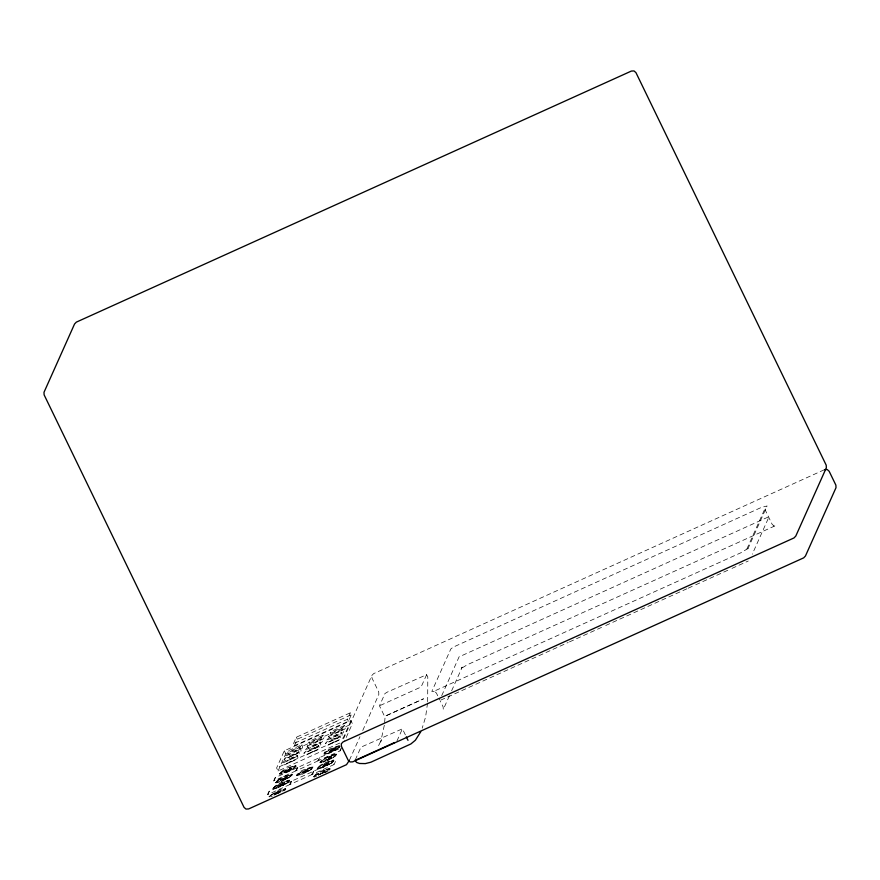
<?xml version="1.0" encoding="UTF-8"?>
<svg xmlns="http://www.w3.org/2000/svg" width="880" height="880" viewBox="0 0 880 880"><rect width="100%" height="100%" fill="white"/><g stroke="black" fill="none" stroke-linecap="round" stroke-linejoin="round"><path stroke-width="0.66" stroke-dasharray="4.4 3.3" d="M427.669 701.701L427.79 677.094L426.624 674.685L387.255 692.12L384.967 693.528L379.467 705.815L385.055 717.332L384.494 723.998M427.537 703.065L425.612 716.925L422.213 728.145M384.329 725.263L380.655 742.005L381.777 739.09L377.575 747.692M339.768 743.061L278.058 770.979L276.606 767.987L284.295 750.805L350.944 720.654L352.396 723.646L344.707 740.828M267.41 794.772L268.917 791.417L335.566 761.277L334.059 764.632M273.548 781.066L275.044 777.722L341.132 747.89L339.713 751.069L318.571 760.628L319.99 757.46M278.058 770.979L285.747 753.797L352.396 723.646M269.39 791.274L267.971 794.453L289.212 784.839L290.642 781.66M275.528 777.568L274.109 780.747L295.35 771.133L296.769 767.965M282.579 762.806L284.46 760.892L297.33 755.271L297.935 757.856L297.275 759.033L285.34 764.533C283.723 765.897 281.204 762.146 284.152 762.388L295.9 757.031L297.352 755.337M285.725 755.788L287.606 753.863L300.476 748.253L301.081 750.827L300.421 752.015L288.475 757.515C286.891 758.747 284.339 755.15 287.298 755.359L301.983 748.495L302.654 747.318L302.038 744.733L289.63 750.134C286.462 750.2 287.309 755.436 290.048 754.006M293.458 743.688L296.351 737.209L350.339 712.789L351.307 714.791L348.414 721.259L294.426 745.679L293.458 743.688L347.446 719.268L350.339 712.789M294.426 745.679L297.319 739.211L351.307 714.791M273.966 795.036C281.127 790.977 272.393 797.104 274.241 794.431L276.991 792.979L275.396 794.376L275.66 793.793M277.706 786.676C285.054 782.452 276.133 788.755 277.981 786.06L280.775 784.707M280.412 780.637C287.639 776.743 278.795 782.617 280.687 780.021L283.426 778.569L281.842 779.977L282.106 779.394M284.251 772.046C291.599 767.822 282.678 774.125 284.526 771.43L287.32 770.077M274.01 795.135L274.285 794.519M277.761 786.775L277.981 786.06M280.456 780.736L280.687 780.021M284.306 772.134L284.526 771.43M279.4 785.433L279.136 786.016L280.72 784.839M285.945 770.792L285.692 771.386L287.265 770.209M290.675 761.739L290.939 761.145M292.512 757.636L292.248 758.219L293.557 757.625L290.862 758.978L293.821 757.042M293.821 754.71L294.074 754.127M295.383 751.201L295.647 750.618M277.728 792.462L280.412 791.406M281.457 784.388L284.691 783.068L281.028 785.334L283.107 783.64M286.858 777.007C279.136 781.055 289.355 774.763 287.045 777.799L283.734 779.295L285.813 777.601M288.002 769.758L291.236 768.438L287.584 770.704L289.652 769.01M291.984 761.145L289.289 762.487L292.248 760.551M295.053 754.281L292.435 755.469L295.394 753.533M296.626 750.772L293.997 751.96L296.956 750.024M277.651 792.627L280.94 791.428L280.346 791.274M284.691 783.068L281.391 784.256M287.386 777.029L286.792 776.875M291.236 768.438L287.936 769.626M280.533 792.066L280.885 791.296M280.973 785.202L284.625 782.936M283.668 779.163L287.32 776.897M287.518 770.572L291.17 768.306M280.599 792.198L280.94 791.428M298.914 751.828L297.033 753.742L284.152 759.297L286.033 757.383L298.903 751.762L299.508 754.336L298.045 755.975L286.044 761.354L284.163 759.363M300.487 748.319L298.155 750.453M302.06 744.81L300.179 746.724L287.441 752.345M289.696 784.696L291.203 781.341M295.834 770.99L297.33 767.635M305.503 749.639L307.395 747.714L320.254 742.104L320.87 744.678L320.199 745.866L308.264 751.366C306.669 752.598 304.128 749.001 307.076 749.21L318.824 743.864L320.276 742.17M311.41 744.337C308.66 745.767 307.824 740.542 310.992 740.476L323.4 735.075L324.005 737.66L323.345 738.837L307.098 746.185L308.528 744.436L321.695 738.584L322.432 741.169L321.772 742.346L308.968 748.187L307.098 746.185M291.676 781.198L290.257 784.366L311.399 774.807L312.818 771.628M297.814 767.492L296.384 770.671L317.526 761.101L318.945 757.922M301.4 773.366C308.627 769.472 299.772 775.346 301.675 772.75L304.458 771.397M312.037 752.07L312.29 751.487M313.863 747.978L313.599 748.561L314.919 747.967L312.213 749.32L315.172 747.384M315.172 745.052L315.436 744.469M316.745 741.532L317.009 740.949M304.403 771.529L302.786 772.618M313.346 751.476L310.651 752.829L313.61 750.893M316.415 744.623L313.786 745.811L316.745 743.875M317.988 741.103L315.359 742.291L318.318 740.355M307.835 769.736L305.074 770.957L308.308 769.626L308.033 770.528L304.722 772.024L306.735 770.209L306.405 770.946M308.308 769.626L307.78 769.604M318.703 745.679L316.822 747.593L303.93 753.148L305.822 751.234L318.692 745.613L319.297 748.187L317.834 749.826L305.833 755.205L303.952 753.214M321.849 738.661L319.506 740.784M323.422 735.141L321.53 737.066L308.671 742.676M326.865 739.97L328.746 738.056L341.616 732.435L342.221 735.02L341.561 736.197L329.626 741.708C328.009 743.061 325.49 739.31 328.438 739.552L340.186 734.195L341.638 732.512M332.761 734.679C330.022 736.109 329.186 730.873 332.343 730.818L344.762 725.417L345.367 727.991L344.707 729.179L328.449 736.527L329.879 734.767L343.057 728.915L343.794 731.511L343.134 732.688L330.33 738.518L328.449 736.527M311.883 774.664L313.379 771.309M318.01 760.958L319.506 757.603M313.863 771.155L312.444 774.334L333.575 764.775L335.005 761.596M321.057 773.861L318.428 775.049L321.398 772.882L319.77 774.191M322.168 766.678L324.797 765.49L322.168 766.678L325.138 764.522L323.554 765.93M327.492 759.451L324.874 760.639L327.844 758.483L326.216 759.792M328.713 752.048L331.342 750.86L328.713 752.048L331.683 749.892L330.055 751.201M333.388 742.412L333.652 741.829M335.225 738.32L334.961 738.903L336.27 738.309L333.575 739.662L336.534 737.726M336.534 735.383L336.798 734.8M338.107 731.874L338.36 731.291M334.697 741.818L332.002 743.171L334.961 741.235M337.766 734.954L335.148 736.142L338.107 734.206M339.339 731.445L336.721 732.633L339.68 730.697M324.764 771.177L322.069 772.53L325.292 771.21L325.017 772.112L321.794 773.399M328.504 762.817L325.809 764.17L329.032 762.839L328.757 763.752L325.446 765.248L327.459 763.422L327.129 764.159M331.199 756.778L328.504 758.131L331.738 756.8L331.452 757.713L328.152 759.209L330.165 757.383L329.835 758.12M335.049 748.187L332.354 749.54L335.577 748.209L335.302 749.111L331.991 750.607L334.004 748.792L333.674 749.529M340.065 736.021L338.173 737.935L325.292 743.49L327.173 741.565L340.043 735.955L340.648 738.529L339.196 740.168L327.184 745.547L325.314 743.556M343.2 728.992L340.868 731.126M344.773 725.483L342.892 727.397L330.022 733.018M350.944 720.654L343.255 737.847L276.606 767.987M343.53 738.815L371.855 675.488L373.648 673.618L824.56 469.645M340.186 750.926L341.693 747.571M349.404 760.298L359.953 736.714M362.736 730.499L378.84 694.496L378.73 691.966L371.965 678.018L371.855 675.488M355.256 759.957L360.756 747.648L363.055 746.24L402.413 728.805L405.768 735.724M396.902 741.114L402.413 728.805M426.624 674.685L421.124 686.972L379.467 705.815M441.705 695.695L459.074 656.876L769.087 516.637L752.279 554.202M449.405 695.783L443.267 709.511L443.157 706.981L440.341 701.173M451.638 690.789L462.253 667.073L460.46 668.943L467.335 664.73L775.335 525.723L773.201 525.91L774.092 526.009L772.156 524.315L765.391 510.356L765.281 507.837L746.306 550.264L748.088 548.394L767.074 505.956L761.442 507.386L453.079 647.207L450.802 649.022L431.827 691.46L435.358 691.438L434.456 691.328L436.392 693.033L439.78 700.007M276.408 781.781L276.001 782.705L276.606 782.771M295.295 767.118L295.713 766.194L293.997 766.337M291.456 775.72L291.874 774.796L286.781 776.094M324.676 753.093L323.928 754.182L325.974 753.885M312.444 768.449L312.851 767.525L311.146 767.657M318.12 767.734L317.383 768.823L319.429 768.515M314.38 776.094L313.973 777.018L314.578 777.084M333.168 761.662L333.586 760.738L332.97 760.672M329.428 770.022L329.846 769.098L329.23 769.032M329.736 769.901L329.923 768.438C324.5 769.626 315.678 772.2 313.643 777.183L314.281 777.249M279.95 773.311L284.471 770.418M281.248 772.398L279.521 774.279L286.979 771.936M277.409 780.989L275.671 782.87L277.717 782.573M294.305 767.91L296.109 766.381L295.801 765.534C290.367 766.722 281.556 769.296 279.521 774.279M273.405 787.952L277.926 785.048M274.703 787.028L272.965 788.909L276.54 788.139M290.466 776.512L292.27 774.983L291.951 774.125C286.528 775.313 277.706 777.887 275.671 782.87M269.973 796.18L270.963 795.388M297.088 774.642L305.756 769.626M287.76 782.551L289.168 780.835L285.923 781.429M324.357 753.225L327.096 751.366M284.02 790.911L285.824 789.382L285.516 788.535C282.348 786.17 259.71 802.868 272.404 794.453M339.779 746.405C317.922 760.595 319.671 750.475 340.219 745.448M321.816 760.903L320.419 762.619L322.124 762.476M338.723 747.824L339.713 747.032M340.021 746.9L337.282 748.77M317.812 767.855L319.121 766.942M332.178 762.454L333.982 760.925L333.663 760.078C328.24 761.266 319.418 763.84 317.383 768.823M748.088 548.394L741.213 552.618L433.213 691.614M292.875 768.856L294.58 767.822M277.134 781.088L282.634 777.964M325.391 752.4L328.889 750.332M290.73 776.413L287.243 778.481M323.257 759.957L320.089 762.784L325.512 761.321M311.718 769.142L306.218 772.266M333.443 757.361L336.347 755.04L335.676 754.633M318.846 767.03L320.551 765.996M282.557 791.307L285.516 788.535M330.737 763.4L332.442 762.366M315.106 775.39L320.606 772.277M328.438 770.814L325.215 772.794M282.48 771.507L290.741 767.382M291.093 769.89L293.084 768.801M278.63 780.098L284.768 776.886M337.491 748.715L333.498 750.849M289.234 777.403L280.973 781.517M275.935 786.137L279.928 784.003M323.048 760.012L325.039 758.923M286.539 783.442L280.401 786.643M308.231 771.21L312.752 768.317L312.939 766.865C307.516 768.042 298.694 770.616 296.659 775.599L302.082 774.136M331.661 758.395L336.182 755.502L336.369 754.039C330.946 755.216 322.124 757.801 320.089 762.784M320.342 766.051L322.333 764.962M272.184 794.497L274.186 793.419M330.946 763.345L322.685 767.47M318.593 773.322L313.643 777.183M325.116 772.288L329.923 768.438M289.08 770.946L291.225 769.879M328.746 750.343L338.668 746.086M335.643 749.793L331.364 751.927M324.907 758.934L327.052 757.867M331.793 758.384L323.466 762.157M282.535 785.576L289.069 781.627L289.256 780.164C283.822 781.352 275 783.926 272.965 788.909M322.201 764.973L324.346 763.906M326.997 765.512L329.098 764.423M274.043 793.43L276.188 792.363M289.135 770.979L282.898 773.652M326.997 757.834L331.309 755.887M285.285 779.57L279.048 782.243M327.514 760.518L329.703 759.473M279.884 783.97L282.062 782.925M306.273 772.299L301.961 774.246M324.291 763.873L332.123 760.716M276.144 792.33L285.758 789.03M320.551 772.244L324.863 770.286M440.715 700.139L568.216 642.466M569.47 641.894L604.472 626.065M605.726 625.493L686.972 588.742M688.226 588.181L694.474 585.354M695.728 584.782L730.73 568.953M731.984 568.381L748.231 561.033M334.961 748.649L335.643 748.341M331.122 757.24L331.738 756.8M327.569 759.297L324.874 760.639M304.656 771.892L308.033 770.528M328.416 763.29L329.032 762.839M324.676 771.65L325.292 771.21M277.233 793.562L279.433 792.572M321.123 773.696L318.428 775.049M277.288 793.694L279.499 792.704M332.992 748.275L339.823 745.866M329.23 752.829L331.397 751.85M329.142 756.877L333.234 755.161M284.735 776.963L292.193 774.631M282.029 783.002L284.196 782.023M324.852 766.48L320.76 768.196M278.278 787.556L280.434 786.577M327.305 753.555L329.351 752.719M290.62 767.492L292.666 766.656M309.804 767.987L301.609 771.738L296.659 775.599M307.758 768.823L313.181 767.36M328.493 762.036L333.905 760.573M284.075 782.133L289.498 780.67M276.342 788.282L278.388 787.446M324.753 770.396L326.788 769.571M280.335 790.493L285.494 789.536M325.71 754.039L327.503 753.423M292.468 766.799L296.043 766.029M333.036 755.304L334.829 754.677M319.165 768.68L320.958 768.053M300.234 774.829L296.923 775.104M277.453 782.727L279.246 782.1M326.601 769.703L328.383 769.076M315.183 776.545L316.778 776.05M270.776 796.631L272.36 796.147M334.576 754.842L336.611 754.534M281.556 773.971L279.774 773.773M328.13 769.241L330.165 768.944M275.011 788.612L273.229 788.403M339.526 746.042L340.131 746.108M324.863 754.094L324.192 753.687M319.847 762.278C325.677 761.266 332.618 758.439 336.369 754.039M317.141 768.317C322.971 767.305 329.923 764.478 333.663 760.078M318.318 768.724L317.647 768.317M313.401 776.677L314.039 776.754M296.417 775.104C302.247 774.092 309.188 771.254 312.939 766.865M279.279 773.773C285.109 772.772 292.05 769.934 295.801 765.534M275.429 782.375C281.259 781.363 288.211 778.525 291.951 774.125M272.734 788.414C278.564 787.402 285.505 784.564 289.256 780.164M268.983 796.774L269.621 796.84M347.446 719.268L348.414 721.259M335.302 749.111L331.991 750.607M331.452 757.713L328.152 759.209M328.757 763.752L325.446 765.248M325.017 772.112L321.706 773.608M296.351 737.209L297.319 739.211M284.295 750.805L285.747 753.797M279.367 792.011L278.971 792.616M386.089 715.748L423.577 698.786L386.089 715.748M323.719 771.782L323.455 772.651L323.719 771.782"/><path stroke-width="1.32" d="M349.404 760.298L346.511 764.665L248.622 808.94L245.982 809.061L244.046 807.367L44.11 394.834L44 392.304L74.547 324.016L76.329 322.135L631.378 71.06L634.018 70.939L635.954 72.633L826.232 465.234L826.342 467.764L795.795 536.052L794.013 537.933L343.09 741.906L341.308 743.776L341.418 746.306L348.183 760.254L350.119 761.959L352.759 761.838L803.671 557.865L805.453 555.984L836 487.696L835.89 485.166L829.125 471.218L827.189 469.513L824.56 469.645M420.772 731.731L415.382 740.234L410.872 743.963L370.865 762.212L365.299 763.609L359.502 763.477L356.422 762.366L355.256 759.957M357.126 759.484L394.614 742.522M406.329 736.879L408.001 740.344"/></g></svg>
